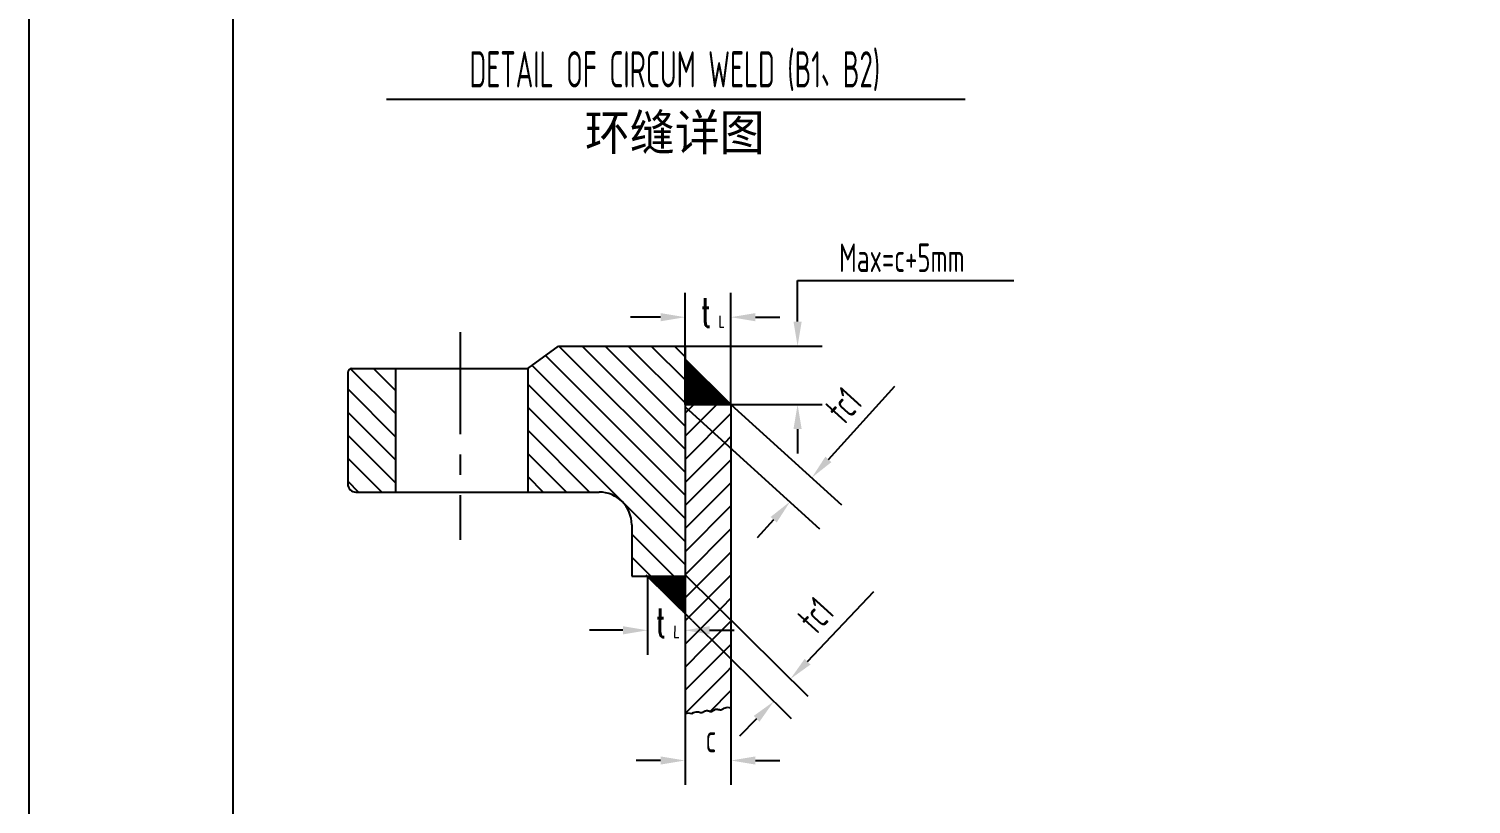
# Model space of a CAD drawing. Extents: x 2148 to 19378, y -121 to 5940.
# Drawn here: x 2148 to 3915, y 2969 to 3919 of the extents above; entities that cross this region are included whole.
import ezdxf
from ezdxf.enums import TextEntityAlignment as Align

# ---------------------------------------------------------------- set-up
doc = ezdxf.new("R2010")
doc.units = 0
doc.header["$LTSCALE"] = 100
doc.header["$MEASUREMENT"] = 0
doc.linetypes.add('G', pattern=[2, 1.25, -0.25, 0.25, -0.25])
doc.layers.get('0').update_dxf_attribs({"linetype": 'CONTINUOUS'})
doc.layers.get('DEFPOINTS').update_dxf_attribs({"linetype": 'CONTINUOUS'})
for name, color, linetype in [('01', 7, 'CONTINUOUS'), ('02', 1, 'CONTINUOUS'), ('02C', 3, 'CONTINUOUS'), ('05', 4, 'G'), ('10', 1, 'CONTINUOUS'), ('11', 3, 'CONTINUOUS')]:
    doc.layers.add(name, color=color, linetype=linetype)
doc.styles.get("Standard").update_dxf_attribs({"font": 'isocp.shx', "width": 0.707, "bigfont": 'hztxt.shx'})

msp = doc.modelspace()

# ---------------------------------------------------------------- linework, layer by layer
at = {"color": 1, "linetype": 'BYBLOCK'}
for p, q in [((3089.5241, 3560.5531), (3089.5241, 3610.8759)), ((3089.5241, 3610.8759), (3354.4198, 3610.8759)), ((2951.7321, 3530.5531), (3119.5241, 3530.5531)), ((3127.2889, 3391.7452), (3208.5782, 3481.3201)), ((2951.7321, 3456.0641), (3116.3494, 3306.6713)), ((3007.9013, 3458.8828), (3143.1599, 3336.1335)), ((3007.9013, 3458.8828), (3119.5241, 3458.8828)), ((3089.5241, 3428.8828), (3089.5241, 3398.8828)), ((3060.1964, 3317.8154), (3040.0354, 3295.5998)), ((2951.7321, 3250.3237), (3102.0075, 3101.5554)), ((3101.7937, 3143.9812), (3182.7834, 3230.0921)), ((2960.2406, 3194.4405), (3081.7475, 3074.1522)), ((2951.7321, 3080.4463), (2951.7321, 2992.8711)), ((3007.9013, 3087.4506), (3007.9013, 2992.8711)), ((3039.3216, 3073.9383), (3018.2156, 3052.6185)), ((2921.7321, 3022.8711), (2891.7321, 3022.8711)), ((3037.9013, 3022.8711), (3067.9013, 3022.8711))]:
    msp.add_line(p, q, dxfattribs=at)
for points in [[(3084.5241, 3560.5531), (3094.5241, 3560.5531), (3089.5241, 3530.5531)], [(3084.5241, 3428.8828), (3094.5241, 3428.8828), (3089.5241, 3458.8828)], [(3123.5863, 3395.1054), (3130.9915, 3388.385), (3107.1278, 3369.5296)], [(3056.4938, 3321.1756), (3063.899, 3314.4552), (3080.3575, 3340.031)], [(3098.2404, 3147.4989), (3105.347, 3140.4636), (3080.6877, 3122.6614)], [(3035.7683, 3077.456), (3042.875, 3070.4207), (3060.4277, 3095.2582)], [(2921.7321, 3027.8711), (2921.7321, 3017.8711), (2951.7321, 3022.8711)], [(3037.9013, 3027.8711), (3037.9013, 3017.8711), (3007.9013, 3022.8711)]]:
    msp.add_solid(points, dxfattribs=at)
at = {"layer": '01'}
for p, q in [((2758.9344, 3503.0358), (2796.8053, 3530.5531)), ((2796.8053, 3530.5531), (2951.7321, 3530.5531)), ((2951.7321, 3530.5531), (2951.7321, 3248.5004)), ((2538.5941, 3498.0358), (2538.5941, 3361.6904)), ((2543.5941, 3503.0358), (2758.9344, 3503.0358)), ((2597.122, 3503.0358), (2597.122, 3351.6904)), ((2758.9344, 3503.0358), (2758.9344, 3351.6904)), ((2951.7321, 3458.8828), (2951.7321, 3080.4463)), ((2951.7321, 3458.8828), (3007.9013, 3458.8828)), ((3007.9013, 3458.8828), (3007.9013, 3087.4506)), ((2548.5941, 3351.6904), (2846.3185, 3351.6904)), ((2886.3185, 3311.6904), (2886.3185, 3248.5004)), ((2886.3185, 3248.5004), (2951.7321, 3248.5004))]:
    msp.add_line(p, q, dxfattribs=at)
for centre, radius, start, end in [((2543.5941, 3498.0358), 5, 90, 180), ((2548.5941, 3361.6904), 10, 180, 270), ((2846.3185, 3311.6904), 40, 0, 90)]:
    msp.add_arc(centre, radius, start, end, dxfattribs=at)
at = {"layer": '02'}
for points in [[(2147.9611, 0), (10557.9611, 0), (10557.9611, 5940), (2147.9611, 5940)], [(2397.9611, 100), (10457.9611, 100), (10457.9611, 5840), (2397.9611, 5840)]]:
    msp.add_lwpolyline(points, close=True, dxfattribs=at)
at = {"layer": '02C'}
for p, q in [((2951.4467, 3079.871), (2952.6741, 3080.436)), ((2952.6741, 3080.436), (2954.0887, 3080.8674)), ((2954.0887, 3080.8674), (2955.7336, 3081.0739)), ((2955.7336, 3081.0739), (2957.6521, 3080.9639)), ((2957.6521, 3080.9639), (2959.8875, 3080.4463)), ((2959.8875, 3080.4463), (2961.8819, 3081.581)), ((2961.8819, 3081.581), (2963.689, 3082.2344)), ((2963.689, 3082.2344), (2965.3243, 3082.5065)), ((2965.3243, 3082.5065), (2966.8032, 3082.4972)), ((2966.8032, 3082.4972), (2968.1409, 3082.3064)), ((2968.1409, 3082.3064), (2969.3529, 3082.034)), ((2969.3529, 3082.034), (2970.4544, 3081.78)), ((2970.4544, 3081.78), (2971.4609, 3081.6443)), ((2971.4609, 3081.6443), (2972.3872, 3081.7018)), ((2972.3872, 3081.7018), (2973.2471, 3081.9278)), ((2973.2471, 3081.9278), (2974.0538, 3082.2725)), ((2974.0538, 3082.2725), (2974.8205, 3082.686)), ((2974.8205, 3082.686), (2975.5605, 3083.1187)), ((2975.5605, 3083.1187), (2976.287, 3083.5206)), ((2976.287, 3083.5206), (2977.0133, 3083.842)), ((2977.0133, 3083.842), (2977.7526, 3084.0332)), ((2977.7526, 3084.0332), (2978.5148, 3084.0601)), ((2978.5148, 3084.0601), (2979.2968, 3083.952)), ((2979.2968, 3083.952), (2980.0919, 3083.7538)), ((2980.0919, 3083.7538), (2980.8935, 3083.5107)), ((2980.8935, 3083.5107), (2981.6952, 3083.2675)), ((2981.6952, 3083.2675), (2982.4903, 3083.0694)), ((2982.4903, 3083.0694), (2983.2722, 3082.9613)), ((2983.2722, 3082.9613), (2984.0345, 3082.9882)), ((2984.0345, 3082.9882), (2984.7727, 3083.1801)), ((2984.7727, 3083.1801), (2985.4911, 3083.5072)), ((2985.4911, 3083.5072), (2986.1965, 3083.9242)), ((2986.1965, 3083.9242), (2986.8952, 3084.3862)), ((2986.8952, 3084.3862), (2987.594, 3084.8483)), ((2987.594, 3084.8483), (2988.2994, 3085.2653)), ((2988.2994, 3085.2653), (2989.0178, 3085.5923)), ((2989.0178, 3085.5923), (2989.756, 3085.7843)), ((2989.756, 3085.7843), (2990.5191, 3085.8123)), ((2990.5191, 3085.8123), (2991.3069, 3085.7117)), ((2991.3069, 3085.7117), (2992.118, 3085.5341)), ((2992.118, 3085.5341), (2992.9507, 3085.3309)), ((2992.9507, 3085.3309), (2993.8036, 3085.1536)), ((2993.8036, 3085.1536), (2994.6752, 3085.0538)), ((2994.6752, 3085.0538), (2995.5638, 3085.0829)), ((2995.5638, 3085.0829), (2996.468, 3085.2924)), ((2996.468, 3085.2924), (2997.3938, 3085.7099)), ((2997.3938, 3085.7099), (2998.3768, 3086.268)), ((2998.3768, 3086.268), (2999.4604, 3086.8753)), ((2999.4604, 3086.8753), (3000.6879, 3087.4403)), ((3000.6879, 3087.4403), (3002.1025, 3087.8717)), ((3002.1025, 3087.8717), (3003.7474, 3088.0782)), ((3003.7474, 3088.0782), (3005.6659, 3087.9683)), ((3005.6659, 3087.9683), (3007.9013, 3087.4506))]:
    msp.add_line(p, q, dxfattribs=at)
at = {"layer": '05'}
msp.add_line((2676.3068, 3547.7515), (2676.3068, 3293.2161), dxfattribs=at)
at = {"layer": '10', "color": 1}
for p, q in [((2951.7321, 3458.8828), (2951.7321, 3595.9039)), ((3007.9013, 3458.8828), (3007.9013, 3595.9039)), ((2921.7321, 3565.9039), (2884.9095, 3565.9039)), ((3037.9013, 3565.9039), (3067.9013, 3565.9039)), ((2905.633, 3248.5004), (2905.633, 3152.3735)), ((2951.7321, 3248.5004), (2951.7321, 3152.3735)), ((2875.633, 3182.3735), (2834.8006, 3182.3735)), ((2981.7321, 3182.3735), (3011.7321, 3182.3735))]:
    msp.add_line(p, q, dxfattribs=at)
at = {"layer": '10'}
for p, q in [((2780.6679, 3518.8275), (2951.7321, 3347.7634)), ((2797.2266, 3530.5531), (2951.7321, 3376.0476)), ((2825.5108, 3530.5531), (2951.7321, 3404.3319)), ((2853.7951, 3530.5531), (2951.7321, 3432.6162)), ((2882.0794, 3530.5531), (2951.7321, 3460.9004)), ((2910.3637, 3530.5531), (2951.7321, 3489.1847)), ((2938.6479, 3530.5531), (2951.7321, 3517.469)), ((2542.1226, 3502.8143), (2597.122, 3447.815)), ((2570.1855, 3503.0358), (2597.122, 3476.0993)), ((2764.2865, 3506.9247), (2951.7321, 3319.4791)), ((3007.9013, 3458.8828), (2951.7321, 3514.4887)), ((2951.7321, 3513.9353), (2952.291, 3513.9353)), ((2951.7321, 3512.9353), (2953.3011, 3512.9353)), ((2951.7321, 3511.9353), (2954.3113, 3511.9353)), ((2951.7321, 3510.9353), (2955.3214, 3510.9353)), ((2951.7321, 3509.9353), (2956.3315, 3509.9353)), ((2951.7321, 3508.9353), (2957.3416, 3508.9353)), ((2951.7321, 3507.9353), (2958.3518, 3507.9353)), ((2951.7321, 3506.9353), (2959.3619, 3506.9353)), ((2951.7321, 3505.9353), (2960.372, 3505.9353)), ((2951.7321, 3504.9353), (2961.3822, 3504.9353)), ((2951.7321, 3503.9353), (2962.3923, 3503.9353)), ((2951.7321, 3502.9353), (2963.4024, 3502.9353)), ((2951.7321, 3501.9353), (2964.4126, 3501.9353)), ((2951.7321, 3500.9353), (2965.4227, 3500.9353)), ((2951.7321, 3499.9353), (2966.4328, 3499.9353)), ((2951.7321, 3498.9353), (2967.443, 3498.9353)), ((2951.7321, 3497.9353), (2968.4531, 3497.9353)), ((2758.9344, 3483.9925), (2951.7321, 3291.1948)), ((2951.7321, 3496.9353), (2969.4632, 3496.9353)), ((2951.7321, 3495.9353), (2970.4733, 3495.9353)), ((2951.7321, 3494.9353), (2971.4835, 3494.9353)), ((2951.7321, 3493.9353), (2972.4936, 3493.9353)), ((2951.7321, 3492.9353), (2973.5037, 3492.9353)), ((2951.7321, 3491.9353), (2974.5139, 3491.9353)), ((2951.7321, 3490.9353), (2975.524, 3490.9353)), ((2951.7321, 3489.9353), (2976.5341, 3489.9353)), ((2951.7321, 3488.9353), (2977.5443, 3488.9353)), ((2951.7321, 3487.9353), (2978.5544, 3487.9353)), ((2951.7321, 3486.9353), (2979.5645, 3486.9353)), ((2951.7321, 3485.9353), (2980.5747, 3485.9353)), ((2951.7321, 3484.9353), (2981.5848, 3484.9353)), ((2951.7321, 3483.9353), (2982.5949, 3483.9353)), ((2951.7321, 3482.9353), (2983.605, 3482.9353)), ((2951.7321, 3481.9353), (2984.6152, 3481.9353)), ((2951.7321, 3480.9353), (2985.6253, 3480.9353)), ((2538.5941, 3478.0586), (2597.122, 3419.5307)), ((2951.7321, 3479.9353), (2986.6354, 3479.9353)), ((2951.7321, 3478.9353), (2987.6456, 3478.9353)), ((2951.7321, 3477.9353), (2988.6557, 3477.9353)), ((2951.7321, 3476.9353), (2989.6658, 3476.9353)), ((2951.7321, 3475.9353), (2990.676, 3475.9353)), ((2951.7321, 3474.9353), (2991.6861, 3474.9353)), ((2951.7321, 3473.9353), (2992.6962, 3473.9353)), ((2951.7321, 3472.9353), (2993.7064, 3472.9353)), ((2951.7321, 3471.9353), (2994.7165, 3471.9353)), ((2951.7321, 3470.9353), (2995.7266, 3470.9353)), ((2951.7321, 3469.9353), (2996.7367, 3469.9353)), ((2951.7321, 3468.9353), (2997.7469, 3468.9353)), ((2951.7321, 3467.9353), (2998.757, 3467.9353)), ((2951.7321, 3466.9353), (2999.7671, 3466.9353)), ((2951.7321, 3465.9353), (3000.7773, 3465.9353)), ((2951.7321, 3464.9353), (3001.7874, 3464.9353)), ((2951.7321, 3463.9353), (3002.7975, 3463.9353)), ((2951.7321, 3462.9353), (3003.8077, 3462.9353)), ((2538.5941, 3449.7743), (2597.122, 3391.2464)), ((2758.9344, 3455.7082), (2951.7321, 3262.9105)), ((2951.7321, 3461.9353), (3004.8178, 3461.9353)), ((2951.7321, 3460.9353), (3005.8279, 3460.9353)), ((2951.7321, 3459.9353), (3006.838, 3459.9353)), ((2951.7321, 3458.9353), (3007.8482, 3458.9353)), ((2951.7321, 3448.3136), (2962.3012, 3458.8828)), ((2951.7321, 3391.7451), (3007.9013, 3447.9143)), ((2970.623, 3438.9203), (2990.5855, 3458.8828)), ((2985.4508, 3425.4638), (3007.9013, 3447.9143)), ((2758.9344, 3427.424), (2834.6679, 3351.6904)), ((2951.7321, 3420.0293), (2970.623, 3438.9203)), ((2538.5941, 3421.49), (2597.122, 3362.9622)), ((2951.7321, 3363.4608), (3000.2786, 3412.0074)), ((3000.2786, 3412.0074), (3007.9013, 3419.63)), ((2538.5941, 3393.2058), (2580.1095, 3351.6904)), ((2758.9344, 3399.1397), (2806.3836, 3351.6904)), ((2951.7321, 3335.1765), (3007.9013, 3391.3457)), ((2538.5941, 3364.9215), (2551.8252, 3351.6904)), ((2758.9344, 3370.8554), (2778.0994, 3351.6904)), ((2951.7321, 3306.8923), (3007.9013, 3363.0615)), ((2951.7321, 3278.608), (3007.9013, 3334.7772)), ((2951.7321, 3250.3237), (3007.9013, 3306.4929)), ((2886.3185, 3300.0398), (2937.8579, 3248.5004)), ((2886.3185, 3272.1038), (2909.9219, 3248.5004)), ((2969.0694, 3239.3768), (3007.9013, 3278.2086)), ((2960.2406, 3194.4405), (2904.0714, 3250.0464)), ((2906.2038, 3247.9353), (2951.7321, 3247.9353)), ((2907.2139, 3246.9353), (2951.7321, 3246.9353)), ((2908.2241, 3245.9353), (2951.7321, 3245.9353)), ((2909.2342, 3244.9353), (2951.7321, 3244.9353)), ((2910.2443, 3243.9353), (2951.7321, 3243.9353)), ((2911.2544, 3242.9353), (2951.7321, 3242.9353)), ((2912.2646, 3241.9353), (2951.7321, 3241.9353)), ((2913.2747, 3240.9353), (2951.7321, 3240.9353)), ((2914.2848, 3239.9353), (2951.7321, 3239.9353)), ((2915.295, 3238.9353), (2951.7321, 3238.9353)), ((2916.3051, 3237.9353), (2951.7321, 3237.9353)), ((2917.3152, 3236.9353), (2951.7321, 3236.9353)), ((2918.3254, 3235.9353), (2951.7321, 3235.9353)), ((2919.3355, 3234.9353), (2951.7321, 3234.9353)), ((2920.3456, 3233.9353), (2951.7321, 3233.9353)), ((2921.3558, 3232.9353), (2951.7321, 3232.9353)), ((2951.7321, 3222.0394), (2969.0694, 3239.3768)), ((2983.2376, 3225.2607), (3007.9013, 3249.9244)), ((2922.3659, 3231.9353), (2951.7321, 3231.9353)), ((2923.376, 3230.9353), (2951.7321, 3230.9353)), ((2924.3861, 3229.9353), (2951.7321, 3229.9353)), ((2925.3963, 3228.9353), (2951.7321, 3228.9353)), ((2926.4064, 3227.9353), (2951.7321, 3227.9353)), ((2927.4165, 3226.9353), (2951.7321, 3226.9353)), ((2928.4267, 3225.9353), (2951.7321, 3225.9353)), ((2929.4368, 3224.9353), (2951.7321, 3224.9353)), ((2930.4469, 3223.9353), (2951.7321, 3223.9353)), ((2931.4571, 3222.9353), (2951.7321, 3222.9353)), ((2932.4672, 3221.9353), (2951.7321, 3221.9353)), ((2933.4773, 3220.9353), (2951.7321, 3220.9353)), ((2934.4875, 3219.9353), (2951.7321, 3219.9353)), ((2935.4976, 3218.9353), (2951.7321, 3218.9353)), ((2936.5077, 3217.9353), (2951.7321, 3217.9353)), ((2937.5178, 3216.9353), (2951.7321, 3216.9353)), ((2938.528, 3215.9353), (2951.7321, 3215.9353)), ((2951.7321, 3193.7552), (2983.2376, 3225.2607)), ((2997.4058, 3211.1446), (3007.9013, 3221.6401)), ((2939.5381, 3214.9353), (2951.7321, 3214.9353)), ((2940.5482, 3213.9353), (2951.7321, 3213.9353)), ((2941.5584, 3212.9353), (2951.7321, 3212.9353)), ((2942.5685, 3211.9353), (2951.7321, 3211.9353)), ((2943.5786, 3210.9353), (2951.7321, 3210.9353)), ((2944.5888, 3209.9353), (2951.7321, 3209.9353)), ((2945.5989, 3208.9353), (2951.7321, 3208.9353)), ((2946.609, 3207.9353), (2951.7321, 3207.9353)), ((2947.6191, 3206.9353), (2951.7321, 3206.9353)), ((2948.6293, 3205.9353), (2951.7321, 3205.9353)), ((2949.6394, 3204.9353), (2951.7321, 3204.9353)), ((2950.6495, 3203.9353), (2951.7321, 3203.9353)), ((2951.6597, 3202.9353), (2951.7321, 3202.9353)), ((2951.7321, 3165.4709), (2997.5132, 3211.252)), ((2974.8451, 3160.2997), (3007.9013, 3193.3558)), ((2959.8875, 3173.6263), (2960.6769, 3174.4157)), ((2989.0133, 3146.1836), (3007.9013, 3165.0716)), ((2951.7321, 3137.1866), (2974.8451, 3160.2997)), ((2951.7321, 3108.9024), (2989.0133, 3146.1836)), ((2951.7321, 3080.6181), (3003.1815, 3132.0675)), ((3003.1815, 3132.0675), (3007.9013, 3136.7873)), ((2982.4721, 3083.0739), (3007.9013, 3108.503))]:
    msp.add_line(p, q, dxfattribs=at)
at = {"layer": '10', "color": 1}
for points in [[(2921.7321, 3570.9039), (2921.7321, 3560.9039), (2951.7321, 3565.9039)], [(3037.9013, 3570.9039), (3037.9013, 3560.9039), (3007.9013, 3565.9039)], [(2875.633, 3187.3735), (2875.633, 3177.3735), (2905.633, 3182.3735)], [(2981.7321, 3187.3735), (2981.7321, 3177.3735), (2951.7321, 3182.3735)]]:
    msp.add_solid(points, dxfattribs=at)
at = {"layer": '11'}
msp.add_line((2585.877, 3832.9006), (3294.8594, 3832.9006), dxfattribs=at)
at = {"layer": 'DEFPOINTS', "color": 0, "linetype": 'BYBLOCK'}
for p in [(2951.7321, 3530.5531), (3007.9013, 3458.8828), (3007.9013, 3458.8828), (3089.5241, 3458.8828), (2981.1309, 3429.3842), (3059.5441, 3358.223), (2958.3259, 3250.0464), (3080.6877, 3122.6614), (2951.7321, 3080.4463), (2959.8875, 3080.4463), (3007.9013, 3087.4506), (3007.9013, 3022.8711)]:
    msp.add_point(p, dxfattribs=at)

# ---------------------------------------------------------------- texts
at = {"color": 3, "linetype": 'BYBLOCK', "insert": (3217.2468, 3638.7542), "char_height": 35, "attachment_point": 5}
msp.add_mtext('Max=c+5mm', dxfattribs=at)
at = {"layer": '02', "color": 3, "width": 0.707}
for p in [(3146.7647, 3433.2048), (3112.5069, 3176.1638)]:
    msp.add_text('tc1', height=35, rotation=47.7757782, dxfattribs=at).set_placement(p)
at = {"layer": '10', "color": 3, "width": 0.707}
msp.add_text('c', height=35, dxfattribs=at).set_placement((2976.8244, 3032.8711))
at = {"layer": '10', "color": 3, "attachment_point": 5, "rotation": 359.370482}
for s, insert, char_height in [('{\\Fsimplex.shx|c0;t}', (2977.3969, 3571.5712), 35), ('{\\Fsimplex.shx|c0;L}', (2996.1025, 3560.7457), 14), ('{\\Fsimplex.shx|c0;t}', (2922.126, 3191.4845), 35), ('{\\Fsimplex.shx|c0;L}', (2940.8315, 3180.6591), 14)]:
    msp.add_mtext(s, dxfattribs=dict(at, insert=insert, char_height=char_height))
at = {"layer": '11'}
for s, height, width, p in [('DETAIL OF CIRCUM WELD (B1、B2)', 44.4, 0.6, (2939.1115, 3869.6539)), ('环缝详图', 50, 1.1, (2939.1115, 3793.2533))]:
    msp.add_text(s, height=height, dxfattribs=dict(at, width=width)).set_placement(p, align=Align.MIDDLE)

doc.saveas('drawing.dxf')
